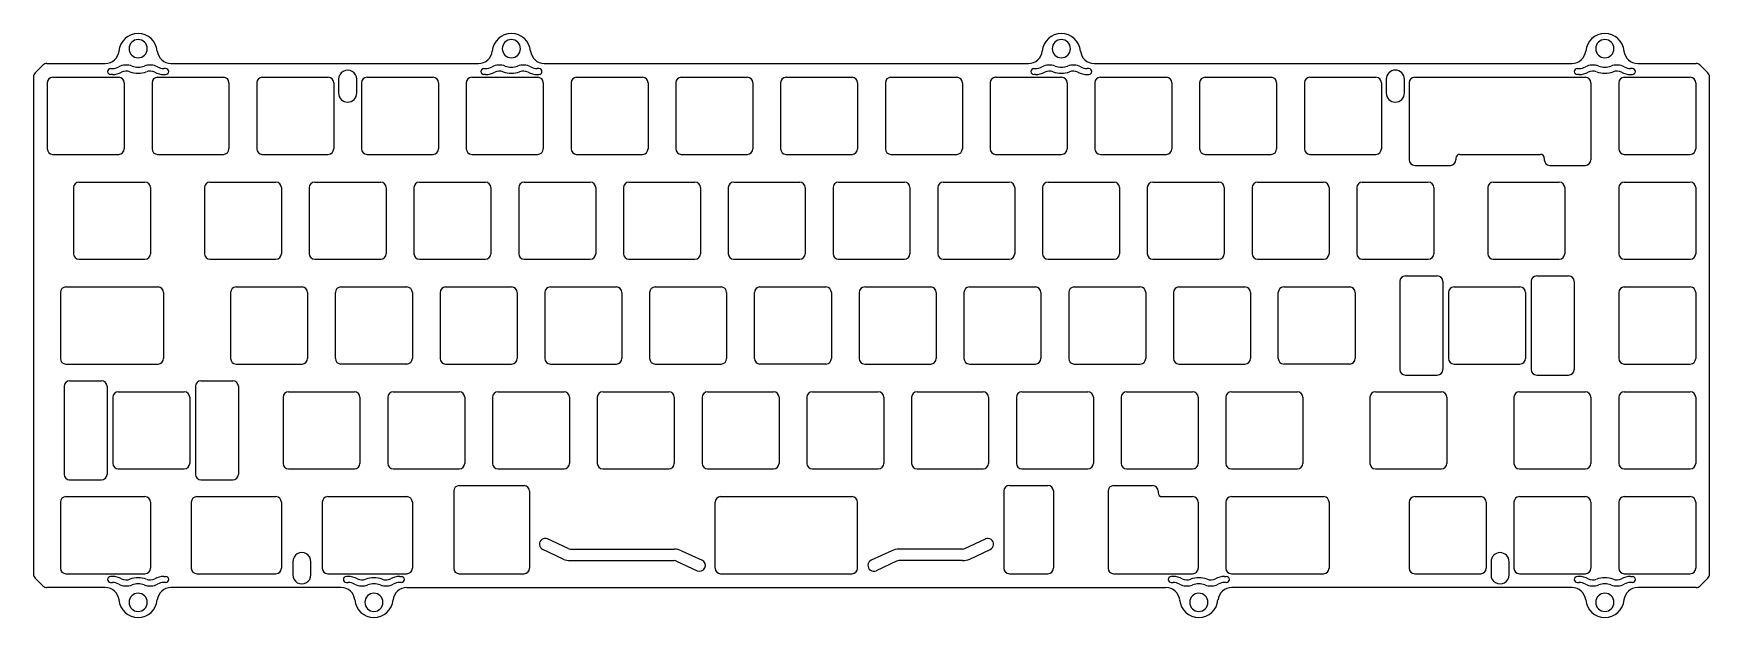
# Model space of a CAD drawing. Extents: x -152 to 152, y -53 to 53.
import ezdxf

# ---------------------------------------------------------------- set-up
doc = ezdxf.new("R2010")
doc.units = 0
doc.header["$MEASUREMENT"] = 0
doc.linetypes.add('solid', pattern=[0])
doc.layers.get('0').update_dxf_attribs({"color": 1, "linetype": 'solid'})

msp = doc.modelspace()

# ---------------------------------------------------------------- linework, layer by layer
at = {"color": 2, "linetype": 'solid'}
for p, q in [((-152.08, 45.89), (-150.67, 47.31)), ((-149.96, 47.6), (-139.32, 47.6)), ((-138.35, 46.7), (-138.04, 46.7)), ((-128.35, 46.7), (-128.66, 46.7)), ((-127.38, 47.6), (-71.45, 47.6)), ((-70.48, 46.7), (-70.16, 46.7)), ((-60.48, 46.7), (-60.79, 46.7)), ((-59.5, 47.6), (28.55, 47.6)), ((29.52, 46.7), (29.84, 46.7)), ((39.52, 46.7), (39.21, 46.7)), ((40.5, 47.6), (127.38, 47.6)), ((128.35, 46.7), (128.66, 46.7)), ((138.35, 46.7), (138.04, 46.7)), ((139.32, 47.6), (149.96, 47.6)), ((150.67, 47.31), (152.08, 45.89)), ((-152.38, 45.19), (-152.38, -45.19)), ((-149.88, 44.1), (-149.88, 32.1)), ((-148.88, 45.1), (-136.88, 45.1)), ((-138.04, 45.6), (-138.35, 45.6)), ((-135.88, 44.1), (-135.88, 32.1)), ((-130.83, 44.1), (-130.83, 32.1)), ((-129.83, 45.1), (-117.83, 45.1)), ((-128.66, 45.6), (-128.35, 45.6)), ((-116.83, 44.1), (-116.83, 32.1)), ((-111.78, 44.1), (-111.78, 32.1)), ((-110.78, 45.1), (-98.78, 45.1)), ((-97.78, 44.1), (-97.78, 32.1)), ((-96.9, 44.75), (-96.9, 42.25)), ((-93.61, 42.25), (-93.61, 44.75)), ((-92.73, 44.1), (-92.73, 32.1)), ((-91.73, 45.1), (-79.73, 45.1)), ((-78.73, 44.1), (-78.73, 32.1)), ((-73.68, 44.1), (-73.68, 32.1)), ((-72.68, 45.1), (-60.68, 45.1)), ((-70.16, 45.6), (-70.48, 45.6)), ((-60.79, 45.6), (-60.48, 45.6)), ((-59.68, 44.1), (-59.68, 32.1)), ((-54.63, 44.1), (-54.63, 32.1)), ((-53.63, 45.1), (-41.63, 45.1)), ((-40.63, 44.1), (-40.63, 32.1)), ((-35.58, 44.1), (-35.58, 32.1)), ((-34.58, 45.1), (-22.58, 45.1)), ((-21.58, 44.1), (-21.58, 32.1)), ((-16.53, 44.1), (-16.53, 32.1)), ((-15.53, 45.1), (-3.53, 45.1)), ((-2.53, 44.1), (-2.53, 32.1)), ((2.52, 44.1), (2.52, 32.1)), ((3.52, 45.1), (15.52, 45.1)), ((16.52, 44.1), (16.52, 32.1)), ((21.57, 44.1), (21.57, 32.1)), ((22.57, 45.1), (34.57, 45.1)), ((29.84, 45.6), (29.52, 45.6)), ((35.57, 44.1), (35.57, 32.1)), ((39.21, 45.6), (39.52, 45.6)), ((40.62, 44.1), (40.62, 32.1)), ((41.62, 45.1), (53.62, 45.1)), ((54.62, 44.1), (54.62, 32.1)), ((59.67, 44.1), (59.67, 32.1)), ((60.67, 45.1), (72.67, 45.1)), ((73.67, 44.1), (73.67, 32.1)), ((78.72, 44.1), (78.72, 32.1)), ((79.72, 45.1), (91.72, 45.1)), ((92.72, 44.1), (92.72, 32.1)), ((93.61, 44.75), (93.61, 42.25)), ((96.9, 42.25), (96.9, 44.75)), ((97.77, 44.1), (97.77, 30.1)), ((98.77, 45.1), (129.82, 45.1)), ((128.66, 45.6), (128.35, 45.6)), ((130.82, 44.1), (130.82, 30.1)), ((135.88, 44.1), (135.88, 32.1)), ((136.88, 45.1), (148.88, 45.1)), ((138.04, 45.6), (138.35, 45.6)), ((149.88, 44.1), (149.88, 32.1)), ((152.38, -45.19), (152.38, 45.19)), ((-148.88, 31.1), (-136.88, 31.1)), ((-129.83, 31.1), (-117.83, 31.1)), ((-110.78, 31.1), (-98.78, 31.1)), ((-91.73, 31.1), (-79.73, 31.1)), ((-72.68, 31.1), (-60.68, 31.1)), ((-53.63, 31.1), (-41.63, 31.1)), ((-34.58, 31.1), (-22.58, 31.1)), ((-15.53, 31.1), (-3.53, 31.1)), ((3.52, 31.1), (15.52, 31.1)), ((22.57, 31.1), (34.57, 31.1)), ((41.62, 31.1), (53.62, 31.1)), ((60.67, 31.1), (72.67, 31.1)), ((79.72, 31.1), (91.72, 31.1)), ((106.96, 31.1), (121.64, 31.1)), ((136.88, 31.1), (148.88, 31.1)), ((98.77, 29.1), (105.26, 29.1)), ((106.26, 30.4), (106.26, 30.1)), ((122.34, 30.4), (122.34, 30.1)), ((123.34, 29.1), (129.82, 29.1)), ((-145.11, 25.05), (-145.11, 13.05)), ((-144.11, 26.05), (-132.11, 26.05)), ((-131.11, 25.05), (-131.11, 13.05)), ((-121.3, 25.05), (-121.3, 13.05)), ((-120.3, 26.05), (-108.3, 26.05)), ((-107.3, 25.05), (-107.3, 13.05)), ((-102.25, 25.05), (-102.25, 13.05)), ((-101.25, 26.05), (-89.25, 26.05)), ((-88.25, 25.05), (-88.25, 13.05)), ((-83.2, 25.05), (-83.2, 13.05)), ((-82.2, 26.05), (-70.2, 26.05)), ((-69.2, 25.05), (-69.2, 13.05)), ((-64.15, 25.05), (-64.15, 13.05)), ((-63.15, 26.05), (-51.15, 26.05)), ((-50.15, 25.05), (-50.15, 13.05)), ((-45.1, 25.05), (-45.1, 13.05)), ((-44.1, 26.05), (-32.1, 26.05)), ((-31.1, 25.05), (-31.1, 13.05)), ((-26.05, 25.05), (-26.05, 13.05)), ((-25.05, 26.05), (-13.05, 26.05)), ((-12.05, 25.05), (-12.05, 13.05)), ((-7, 25.05), (-7, 13.05)), ((-6, 26.05), (6, 26.05)), ((7, 25.05), (7, 13.05)), ((12.05, 25.05), (12.05, 13.05)), ((13.05, 26.05), (25.05, 26.05)), ((26.05, 25.05), (26.05, 13.05)), ((31.1, 25.05), (31.1, 13.05)), ((32.1, 26.05), (44.1, 26.05)), ((45.1, 25.05), (45.1, 13.05)), ((50.15, 25.05), (50.15, 13.05)), ((51.15, 26.05), (63.15, 26.05)), ((64.15, 25.05), (64.15, 13.05)), ((69.2, 25.05), (69.2, 13.05)), ((70.2, 26.05), (82.2, 26.05)), ((83.2, 25.05), (83.2, 13.05)), ((88.25, 25.05), (88.25, 13.05)), ((89.25, 26.05), (101.25, 26.05)), ((102.25, 25.05), (102.25, 13.05)), ((112.06, 25.05), (112.06, 13.05)), ((113.06, 26.05), (125.06, 26.05)), ((126.06, 25.05), (126.06, 13.05)), ((135.88, 25.05), (135.88, 13.05)), ((136.88, 26.05), (148.88, 26.05)), ((149.88, 25.05), (149.88, 13.05)), ((-144.11, 12.05), (-132.11, 12.05)), ((-120.3, 12.05), (-108.3, 12.05)), ((-101.25, 12.05), (-89.25, 12.05)), ((-82.2, 12.05), (-70.2, 12.05)), ((-63.15, 12.05), (-51.15, 12.05)), ((-44.1, 12.05), (-32.1, 12.05)), ((-25.05, 12.05), (-13.05, 12.05)), ((-6, 12.05), (6, 12.05)), ((13.05, 12.05), (25.05, 12.05)), ((32.1, 12.05), (44.1, 12.05)), ((51.15, 12.05), (63.15, 12.05)), ((70.2, 12.05), (82.2, 12.05)), ((89.25, 12.05), (101.25, 12.05)), ((113.06, 12.05), (125.06, 12.05)), ((136.88, 12.05), (148.88, 12.05)), ((-146.49, 7), (-129.73, 7)), ((-115.54, 7), (-103.54, 7)), ((-96.49, 7), (-84.49, 7)), ((-77.44, 7), (-65.44, 7)), ((-58.39, 7), (-46.39, 7)), ((-39.34, 7), (-27.34, 7)), ((-20.29, 7), (-8.29, 7)), ((-1.24, 7), (10.76, 7)), ((17.81, 7), (29.81, 7)), ((36.86, 7), (48.86, 7)), ((55.91, 7), (67.91, 7)), ((74.96, 7), (86.96, 7)), ((96.08, 8), (96.08, -8)), ((97.08, 9), (102.88, 9)), ((103.88, 8), (103.88, -8)), ((105.92, 7), (117.92, 7)), ((119.96, 8), (119.96, -8)), ((120.96, 9), (126.76, 9)), ((127.76, 8), (127.76, -8)), ((136.88, 7), (148.88, 7)), ((-147.49, 6), (-147.49, -6)), ((-128.73, 6), (-128.73, -6)), ((-116.54, 6), (-116.54, -6)), ((-102.54, 6), (-102.54, -6)), ((-97.49, -6), (-97.49, 6)), ((-83.49, 6), (-83.49, -6)), ((-78.44, 6), (-78.44, -6)), ((-64.44, 6), (-64.44, -6)), ((-59.39, 6), (-59.39, -6)), ((-45.39, 6), (-45.39, -6)), ((-40.34, 6), (-40.34, -6)), ((-26.34, 6), (-26.34, -6)), ((-21.29, -6), (-21.29, 6)), ((-7.29, 6), (-7.29, -6)), ((-2.24, 6), (-2.24, -6)), ((11.76, 6), (11.76, -6)), ((16.81, 6), (16.81, -6)), ((30.81, 6), (30.81, -6)), ((35.86, 6), (35.86, -6)), ((49.86, 6), (49.86, -6)), ((54.91, 6), (54.91, -6)), ((68.91, 6), (68.91, -6)), ((73.96, -6), (73.96, 6)), ((87.96, 6), (87.96, -6)), ((104.92, 6), (104.92, -6)), ((118.92, 6), (118.92, -6)), ((135.88, 6), (135.88, -6)), ((149.88, 6), (149.88, -6)), ((-146.49, -7), (-129.73, -7)), ((-115.54, -7), (-103.54, -7)), ((-84.49, -7), (-96.49, -7)), ((-77.44, -7), (-65.44, -7)), ((-58.39, -7), (-46.39, -7)), ((-39.34, -7), (-27.34, -7)), ((-8.29, -7), (-20.29, -7)), ((-1.24, -7), (10.76, -7)), ((17.81, -7), (29.81, -7)), ((36.86, -7), (48.86, -7)), ((55.91, -7), (67.91, -7)), ((86.96, -7), (74.96, -7)), ((97.08, -9), (102.88, -9)), ((105.92, -7), (117.92, -7)), ((120.96, -9), (126.76, -9)), ((136.88, -7), (148.88, -7)), ((-146.81, -11.05), (-146.81, -27.05)), ((-145.81, -10.05), (-140.01, -10.05)), ((-139.01, -11.05), (-139.01, -27.05)), ((-136.97, -12.05), (-124.97, -12.05)), ((-122.93, -11.05), (-122.93, -27.05)), ((-121.93, -10.05), (-116.13, -10.05)), ((-115.13, -11.05), (-115.13, -27.05)), ((-106.01, -12.05), (-94.01, -12.05)), ((-86.96, -12.05), (-74.96, -12.05)), ((-67.91, -12.05), (-55.91, -12.05)), ((-48.86, -12.05), (-36.86, -12.05)), ((-29.81, -12.05), (-17.81, -12.05)), ((-10.76, -12.05), (1.24, -12.05)), ((8.29, -12.05), (20.29, -12.05)), ((27.34, -12.05), (39.34, -12.05)), ((46.39, -12.05), (58.39, -12.05)), ((65.44, -12.05), (77.44, -12.05)), ((91.63, -12.05), (103.63, -12.05)), ((117.82, -12.05), (129.82, -12.05)), ((136.88, -12.05), (148.88, -12.05)), ((-137.97, -13.05), (-137.97, -25.05)), ((-123.97, -13.05), (-123.97, -25.05)), ((-107.01, -13.05), (-107.01, -25.05)), ((-93.01, -13.05), (-93.01, -25.05)), ((-87.96, -13.05), (-87.96, -25.05)), ((-73.96, -13.05), (-73.96, -25.05)), ((-68.91, -13.05), (-68.91, -25.05)), ((-54.91, -13.05), (-54.91, -25.05)), ((-49.86, -13.05), (-49.86, -25.05)), ((-35.86, -13.05), (-35.86, -25.05)), ((-30.81, -13.05), (-30.81, -25.05)), ((-16.81, -13.05), (-16.81, -25.05)), ((-11.76, -13.05), (-11.76, -25.05)), ((2.24, -13.05), (2.24, -25.05)), ((7.29, -13.05), (7.29, -25.05)), ((21.29, -13.05), (21.29, -25.05)), ((26.34, -13.05), (26.34, -25.05)), ((40.34, -13.05), (40.34, -25.05)), ((45.39, -13.05), (45.39, -25.05)), ((59.39, -13.05), (59.39, -25.05)), ((64.44, -13.05), (64.44, -25.05)), ((78.44, -13.05), (78.44, -25.05)), ((90.63, -13.05), (90.63, -25.05)), ((104.63, -13.05), (104.63, -25.05)), ((116.82, -13.05), (116.82, -25.05)), ((130.82, -13.05), (130.82, -25.05)), ((135.88, -13.05), (135.88, -25.05)), ((149.88, -13.05), (149.88, -25.05)), ((-136.97, -26.05), (-124.97, -26.05)), ((-106.01, -26.05), (-94.01, -26.05)), ((-86.96, -26.05), (-74.96, -26.05)), ((-67.91, -26.05), (-55.91, -26.05)), ((-48.86, -26.05), (-36.86, -26.05)), ((-29.81, -26.05), (-17.81, -26.05)), ((-10.76, -26.05), (1.24, -26.05)), ((8.29, -26.05), (20.29, -26.05)), ((27.34, -26.05), (39.34, -26.05)), ((46.39, -26.05), (58.39, -26.05)), ((65.44, -26.05), (77.44, -26.05)), ((91.63, -26.05), (103.63, -26.05)), ((117.82, -26.05), (129.82, -26.05)), ((136.88, -26.05), (148.88, -26.05)), ((-145.81, -28.05), (-140.01, -28.05)), ((-121.93, -28.05), (-116.13, -28.05)), ((-75.97, -30.1), (-75.97, -44.1)), ((-74.97, -29.1), (-63.17, -29.1)), ((-62.17, -30.1), (-62.17, -44.1)), ((24.07, -30.06), (24.07, -44.1)), ((25.07, -29.06), (32.07, -29.06)), ((33.07, -30.06), (33.07, -44.1)), ((43.01, -30.1), (43.01, -44.1)), ((44.01, -29.1), (51.12, -29.1)), ((52.12, -30.1), (52.12, -30.4)), ((-147.49, -32.1), (-147.49, -44.1)), ((-146.49, -31.1), (-132.11, -31.1)), ((-131.11, -32.1), (-131.11, -44.1)), ((-123.68, -32.1), (-123.68, -44.1)), ((-122.68, -31.1), (-108.3, -31.1)), ((-107.3, -32.1), (-107.3, -44.1)), ((-99.87, -32.1), (-99.87, -44.1)), ((-98.87, -31.1), (-84.49, -31.1)), ((-83.49, -32.1), (-83.49, -44.1)), ((-28.43, -44.1), (-28.43, -32.1)), ((-27.43, -31.1), (-3.53, -31.1)), ((-2.53, -44.1), (-2.53, -32.1)), ((52.82, -31.1), (58.39, -31.1)), ((59.39, -32.1), (59.39, -44.1)), ((64.44, -32.1), (64.44, -44.1)), ((65.44, -31.1), (82.2, -31.1)), ((83.2, -32.1), (83.2, -44.1)), ((97.77, -32.1), (97.77, -44.1)), ((98.77, -31.1), (110.77, -31.1)), ((111.77, -32.1), (111.77, -44.1)), ((116.82, -32.1), (116.82, -44.1)), ((117.82, -31.1), (129.82, -31.1)), ((130.82, -32.1), (130.82, -44.1)), ((135.88, -32.1), (135.88, -44.1)), ((136.88, -31.1), (148.88, -31.1)), ((149.88, -32.1), (149.88, -44.1)), ((-55.17, -40.53), (-58.9, -38.79)), ((16.97, -40.53), (20.7, -38.79)), ((-56.06, -42.43), (-59.79, -40.7)), ((-54.75, -40.63), (-35.86, -40.63)), ((-34.55, -40.92), (-30.82, -42.65)), ((3.68, -40.92), (-0.05, -42.65)), ((16.55, -40.63), (4.99, -40.63)), ((17.86, -42.43), (21.59, -40.7)), ((-146.49, -45.1), (-132.11, -45.1)), ((-138.04, -45.6), (-138.35, -45.6)), ((-128.66, -45.6), (-128.35, -45.6)), ((-122.68, -45.1), (-108.3, -45.1)), ((-105.23, -42.92), (-105.23, -45.3)), ((-101.93, -45.3), (-101.93, -42.92)), ((-98.87, -45.1), (-84.49, -45.1)), ((-95.16, -45.6), (-95.48, -45.6)), ((-85.79, -45.6), (-85.48, -45.6)), ((-74.97, -45.1), (-63.17, -45.1)), ((-54.75, -42.73), (-35.86, -42.73)), ((-35.44, -42.82), (-31.71, -44.56)), ((-27.43, -45.1), (-3.53, -45.1)), ((4.57, -42.82), (0.84, -44.56)), ((16.55, -42.73), (4.99, -42.73)), ((25.07, -45.1), (32.07, -45.1)), ((44.01, -45.1), (58.39, -45.1)), ((54.84, -45.6), (54.52, -45.6)), ((64.21, -45.6), (64.52, -45.6)), ((65.44, -45.1), (82.2, -45.1)), ((98.77, -45.1), (110.77, -45.1)), ((112.65, -42.92), (112.65, -45.3)), ((115.95, -45.3), (115.95, -42.92)), ((117.82, -45.1), (129.82, -45.1)), ((128.66, -45.6), (128.35, -45.6)), ((136.88, -45.1), (148.88, -45.1)), ((138.04, -45.6), (138.35, -45.6)), ((-152.08, -45.89), (-150.67, -47.31)), ((-139.32, -47.6), (-149.96, -47.6)), ((-138.35, -46.7), (-138.04, -46.7)), ((-128.35, -46.7), (-128.66, -46.7)), ((-96.45, -47.6), (-127.38, -47.6)), ((-95.48, -46.7), (-95.16, -46.7)), ((-85.48, -46.7), (-85.79, -46.7)), ((-84.5, -47.6), (53.55, -47.6)), ((54.52, -46.7), (54.84, -46.7)), ((64.52, -46.7), (64.21, -46.7)), ((127.38, -47.6), (65.5, -47.6)), ((128.35, -46.7), (128.66, -46.7)), ((138.35, -46.7), (138.04, -46.7)), ((149.96, -47.6), (139.32, -47.6)), ((150.67, -47.31), (152.08, -45.89))]:
    msp.add_line(p, q, dxfattribs=at)
for centre, radius, start, end in [((-133.35, 49.55), 3.5, 5.2595, 174.7405), ((-133.35, 50.3), 1.65, 0, 180), ((-65.48, 49.55), 3.5, 5.2595, 174.7405), ((-65.48, 50.3), 1.65, 0, 180), ((34.52, 49.55), 3.5, 5.2595, 174.7405), ((34.52, 50.3), 1.65, 0, 180), ((133.35, 49.55), 3.5, 5.2595, 174.7405), ((133.35, 50.3), 1.65, 0, 180), ((-139.32, 50.1), 2.5, 270, 354.7405), ((-133.35, 50.3), 1.65, 180, 360), ((-127.38, 50.1), 2.5, 185.2595, 270), ((-71.45, 50.1), 2.5, 270, 354.7405), ((-65.48, 50.3), 1.65, 180, 360), ((-59.5, 50.1), 2.5, 185.2595, 270), ((28.55, 50.1), 2.5, 270, 354.7405), ((34.52, 50.3), 1.65, 180, 360), ((40.5, 50.1), 2.5, 185.2595, 270), ((127.38, 50.1), 2.5, 270, 354.7405), ((133.35, 50.3), 1.65, -180, 0), ((139.32, 50.1), 2.5, 185.2595, 270), ((-151.38, 45.19), 1, 135, 180), ((-149.96, 46.6), 1, 90, 135), ((-138.35, 46.15), 0.55, 90, 269.9046), ((-138.04, 49.2), 2.5, 270, 297.6161), ((-138.04, 49.2), 3.6, 270, 297.6161), ((-135.49, 44.33), 3, 70.0086, 117.6161), ((-135.49, 44.33), 1.9, 70.0086, 117.6161), ((-133.35, 50.2), 4.35, 250.0086, 270), ((-133.35, 50.2), 3.25, 250.0086, 270), ((-133.35, 50.2), 3.25, 270, 289.9914), ((-133.35, 50.2), 4.35, 270, 289.9914), ((-131.21, 44.33), 3, 62.3839, 109.9914), ((-131.21, 44.33), 1.9, 62.3839, 109.9914), ((-128.66, 49.2), 3.6, 242.3839, 270), ((-128.66, 49.2), 2.5, 242.3839, 270), ((-128.35, 46.15), 0.55, -89.9046, 90), ((-95.25, 44.75), 1.65, 359.9146, 540.1045), ((-70.48, 46.15), 0.55, 90, 269.9046), ((-70.16, 49.2), 2.5, 270, 297.6161), ((-70.16, 49.2), 3.6, 270, 297.6161), ((-67.61, 44.33), 3, 70.0086, 117.6161), ((-67.61, 44.33), 1.9, 70.0086, 117.6161), ((-65.48, 50.2), 4.35, 250.0086, 270), ((-65.48, 50.2), 3.25, 250.0086, 270), ((-65.48, 50.2), 3.25, 270, 289.9914), ((-65.48, 50.2), 4.35, 270, 289.9914), ((-63.34, 44.33), 3, 62.3839, 109.9914), ((-63.34, 44.33), 1.9, 62.3839, 109.9914), ((-60.79, 49.2), 3.6, 242.3839, 270), ((-60.79, 49.2), 2.5, 242.3839, 270), ((-60.48, 46.15), 0.55, -89.9046, 90), ((29.52, 46.15), 0.55, 90, 269.9046), ((29.84, 49.2), 2.5, 270, 297.6161), ((29.84, 49.2), 3.6, 270, 297.6161), ((32.39, 44.33), 3, 70.0086, 117.6161), ((32.39, 44.33), 1.9, 70.0086, 117.6161), ((34.52, 50.2), 4.35, 250.0086, 270), ((34.52, 50.2), 3.25, 250.0086, 270), ((34.52, 50.2), 3.25, 270, 289.9914), ((34.52, 50.2), 4.35, 270, 289.9914), ((36.66, 44.33), 3, 62.3839, 109.9914), ((36.66, 44.33), 1.9, 62.3839, 109.9914), ((39.21, 49.2), 3.6, 242.3839, 270), ((39.21, 49.2), 2.5, 242.3839, 270), ((39.52, 46.15), 0.55, -89.9046, 90), ((95.25, 44.75), 1.65, 0.1045, 180.0854), ((128.35, 46.15), 0.55, 90, 269.9046), ((128.66, 49.2), 2.5, 270, 297.6161), ((128.66, 49.2), 3.6, 270, 297.6161), ((131.21, 44.33), 3, 70.0086, 117.6161), ((131.21, 44.33), 1.9, 70.0086, 117.6161), ((133.35, 50.2), 4.35, 250.0086, 270), ((133.35, 50.2), 3.25, 250.0086, 270), ((133.35, 50.2), 3.25, 270, 289.9914), ((133.35, 50.2), 4.35, 270, 289.9914), ((135.49, 44.33), 3, 62.3839, 109.9914), ((135.49, 44.33), 1.9, 62.3839, 109.9914), ((138.04, 49.2), 3.6, 242.3839, 270), ((138.04, 49.2), 2.5, 242.3839, 270), ((138.35, 46.15), 0.55, -89.9046, 90), ((149.96, 46.6), 1, 45, 90), ((151.38, 45.19), 1, 360, 405), ((-148.88, 44.1), 1, 90, 180), ((-136.88, 44.1), 1, 360, 450), ((-129.83, 44.1), 1, 90, 180), ((-117.83, 44.1), 1, 0, 90), ((-110.78, 44.1), 1, 90, 180), ((-98.78, 44.1), 1, 0, 90), ((-91.73, 44.1), 1, 90, 180), ((-79.73, 44.1), 1, 0, 90), ((-72.68, 44.1), 1, 90, 180), ((-60.68, 44.1), 1, 0, 90), ((-53.63, 44.1), 1, 90, 180), ((-41.63, 44.1), 1, 0, 90), ((-34.58, 44.1), 1, 90, 180), ((-22.58, 44.1), 1, 0, 90), ((-15.53, 44.1), 1, 90, 180), ((-3.53, 44.1), 1, 0, 90), ((3.52, 44.1), 1, 90, 180), ((15.52, 44.1), 1, 0, 90), ((22.57, 44.1), 1, 90, 180), ((34.57, 44.1), 1, 0, 90), ((41.62, 44.1), 1, 90, 180), ((53.62, 44.1), 1, 0, 90), ((60.67, 44.1), 1, 90, 180), ((72.67, 44.1), 1, 0, 90), ((79.72, 44.1), 1, 90, 180), ((91.72, 44.1), 1, 0, 90), ((98.77, 44.1), 1, 90, 180), ((129.82, 44.1), 1, 0, 90), ((136.88, 44.1), 1, 90, 180), ((148.88, 44.1), 1, 0, 90), ((-95.25, 42.25), 1.65, 180.1045, 359.9146), ((95.25, 42.25), 1.65, 180.0854, 359.8955), ((-148.88, 32.1), 1, 180, 270), ((-136.88, 32.1), 1, 270, 360), ((-129.83, 32.1), 1, 180, 270), ((-117.83, 32.1), 1, 270, 360), ((-110.78, 32.1), 1, 180, 270), ((-98.78, 32.1), 1, 270, 360), ((-91.73, 32.1), 1, 180, 270), ((-79.73, 32.1), 1, 270, 360), ((-72.68, 32.1), 1, 180, 270), ((-60.68, 32.1), 1, 270, 360), ((-53.63, 32.1), 1, 180, 270), ((-41.63, 32.1), 1, 270, 360), ((-34.58, 32.1), 1, 180, 270), ((-22.58, 32.1), 1, 270, 360), ((-15.53, 32.1), 1, 180, 270), ((-3.53, 32.1), 1, 270, 360), ((3.52, 32.1), 1, 180, 270), ((15.52, 32.1), 1, 270, 360), ((22.57, 32.1), 1, 180, 270), ((34.57, 32.1), 1, 270, 360), ((41.62, 32.1), 1, 180, 270), ((53.62, 32.1), 1, 270, 360), ((60.67, 32.1), 1, 180, 270), ((72.67, 32.1), 1, 270, 360), ((79.72, 32.1), 1, 180, 270), ((91.72, 32.1), 1, 270, 360), ((106.96, 30.4), 0.7, 90, 180), ((121.64, 30.4), 0.7, 0, 90), ((136.88, 32.1), 1, 180, 270), ((148.88, 32.1), 1, 270, 360), ((98.77, 30.1), 1, 180, 270), ((105.26, 30.1), 1, 270, 360), ((123.34, 30.1), 1, 180, 270), ((129.82, 30.1), 1, 270, 360), ((-144.11, 25.05), 1, 90, 180), ((-132.11, 25.05), 1, 0, 90), ((-120.3, 25.05), 1, 90, 180), ((-108.3, 25.05), 1, 0, 90), ((-101.25, 25.05), 1, 90, 180), ((-89.25, 25.05), 1, 0, 90), ((-82.2, 25.05), 1, 90, 180), ((-70.2, 25.05), 1, 0, 90), ((-63.15, 25.05), 1, 90, 180), ((-51.15, 25.05), 1, 0, 90), ((-44.1, 25.05), 1, 90, 180), ((-32.1, 25.05), 1, 0, 90), ((-25.05, 25.05), 1, 90, 180), ((-13.05, 25.05), 1, 0, 90), ((-6, 25.05), 1, 90, 180), ((6, 25.05), 1, 0, 90), ((13.05, 25.05), 1, 90, 180), ((25.05, 25.05), 1, 0, 90), ((32.1, 25.05), 1, 90, 180), ((44.1, 25.05), 1, 0, 90), ((51.15, 25.05), 1, 90, 180), ((63.15, 25.05), 1, 0, 90), ((70.2, 25.05), 1, 90, 180), ((82.2, 25.05), 1, 0, 90), ((89.25, 25.05), 1, 90, 180), ((101.25, 25.05), 1, 0, 90), ((113.06, 25.05), 1, 90, 180), ((125.06, 25.05), 1, 0, 90), ((136.88, 25.05), 1, 90, 180), ((148.88, 25.05), 1, 0, 90), ((-144.11, 13.05), 1, 180, 270), ((-132.11, 13.05), 1, 270, 360), ((-120.3, 13.05), 1, 180, 270), ((-108.3, 13.05), 1, 270, 360), ((-101.25, 13.05), 1, 180, 270), ((-89.25, 13.05), 1, 270, 360), ((-82.2, 13.05), 1, 180, 270), ((-70.2, 13.05), 1, 270, 360), ((-63.15, 13.05), 1, 180, 270), ((-51.15, 13.05), 1, 270, 360), ((-44.1, 13.05), 1, 180, 270), ((-32.1, 13.05), 1, 270, 360), ((-25.05, 13.05), 1, 180, 270), ((-13.05, 13.05), 1, 270, 360), ((-6, 13.05), 1, 180, 270), ((6, 13.05), 1, 270, 360), ((13.05, 13.05), 1, 180, 270), ((25.05, 13.05), 1, 270, 360), ((32.1, 13.05), 1, 180, 270), ((44.1, 13.05), 1, 270, 360), ((51.15, 13.05), 1, 180, 270), ((63.15, 13.05), 1, 270, 360), ((70.2, 13.05), 1, 180, 270), ((82.2, 13.05), 1, 270, 360), ((89.25, 13.05), 1, 180, 270), ((101.25, 13.05), 1, 270, 360), ((113.06, 13.05), 1, 180, 270), ((125.06, 13.05), 1, 270, 360), ((136.88, 13.05), 1, 180, 270), ((148.88, 13.05), 1, 270, 360), ((-146.49, 6), 1, 90, 180), ((-129.73, 6), 1, 0, 90), ((-115.54, 6), 1, 90, 180), ((-103.54, 6), 1, 0, 90), ((-96.49, 6), 1, 90, 180), ((-84.49, 6), 1, 360, 450), ((-77.44, 6), 1, 90, 180), ((-65.44, 6), 1, 0, 90), ((-58.39, 6), 1, 90, 180), ((-46.39, 6), 1, 0, 90), ((-39.34, 6), 1, 90, 180), ((-27.34, 6), 1, 0, 90), ((-20.29, 6), 1, 90, 180), ((-8.29, 6), 1, 360, 450), ((-1.24, 6), 1, 90, 180), ((10.76, 6), 1, 0, 90), ((17.81, 6), 1, 90, 180), ((29.81, 6), 1, 0, 90), ((36.86, 6), 1, 90, 180), ((48.86, 6), 1, 0, 90), ((55.91, 6), 1, 90, 180), ((67.91, 6), 1, 0, 90), ((74.96, 6), 1, 90, 180), ((86.96, 6), 1, 360, 450), ((97.08, 8), 1, 90, 180), ((102.88, 8), 1, 0, 90), ((105.92, 6), 1, 90, 180), ((117.92, 6), 1, 0, 90), ((120.96, 8), 1, 90, 180), ((126.76, 8), 1, 0, 90), ((136.88, 6), 1, 90, 180), ((148.88, 6), 1, 0, 90), ((-146.49, -6), 1, 180, 270), ((-129.73, -6), 1, 270, 360), ((-115.54, -6), 1, 180, 270), ((-103.54, -6), 1, 270, 360), ((-96.49, -6), 1, 180, 270), ((-84.49, -6), 1, 270, 360), ((-77.44, -6), 1, 180, 270), ((-65.44, -6), 1, 270, 360), ((-58.39, -6), 1, 180, 270), ((-46.39, -6), 1, 270, 360), ((-39.34, -6), 1, 180, 270), ((-27.34, -6), 1, 270, 360), ((-20.29, -6), 1, 180, 270), ((-8.29, -6), 1, 270, 360), ((-1.24, -6), 1, 180, 270), ((10.76, -6), 1, 270, 360), ((17.81, -6), 1, 180, 270), ((29.81, -6), 1, 270, 360), ((36.86, -6), 1, 180, 270), ((48.86, -6), 1, 270, 360), ((55.91, -6), 1, 180, 270), ((67.91, -6), 1, 270, 360), ((74.96, -6), 1, 180, 270), ((86.96, -6), 1, 270, 360), ((105.92, -6), 1, 180, 270), ((117.92, -6), 1, 270, 360), ((136.88, -6), 1, 180, 270), ((148.88, -6), 1, 270, 360), ((97.08, -8), 1, 180, 270), ((102.88, -8), 1, 270, 360), ((120.96, -8), 1, 180, 270), ((126.76, -8), 1, 270, 360), ((-145.81, -11.05), 1, 90, 180), ((-140.01, -11.05), 1, 360, 450), ((-136.97, -13.05), 1, 90, 180), ((-124.97, -13.05), 1, 0, 90), ((-121.93, -11.05), 1, 90, 180), ((-116.13, -11.05), 1, 360, 450), ((-106.01, -13.05), 1, 90, 180), ((-94.01, -13.05), 1, 0, 90), ((-86.96, -13.05), 1, 90, 180), ((-74.96, -13.05), 1, 0, 90), ((-67.91, -13.05), 1, 90, 180), ((-55.91, -13.05), 1, 0, 90), ((-48.86, -13.05), 1, 90, 180), ((-36.86, -13.05), 1, 0, 90), ((-29.81, -13.05), 1, 90, 180), ((-17.81, -13.05), 1, 0, 90), ((-10.76, -13.05), 1, 90, 180), ((1.24, -13.05), 1, 0, 90), ((8.29, -13.05), 1, 90, 180), ((20.29, -13.05), 1, 0, 90), ((27.34, -13.05), 1, 90, 180), ((39.34, -13.05), 1, 0, 90), ((46.39, -13.05), 1, 90, 180), ((58.39, -13.05), 1, 0, 90), ((65.44, -13.05), 1, 90, 180), ((77.44, -13.05), 1, 0, 90), ((91.63, -13.05), 1, 90, 180), ((103.63, -13.05), 1, 0, 90), ((117.82, -13.05), 1, 90, 180), ((129.82, -13.05), 1, 0, 90), ((136.88, -13.05), 1, 90, 180), ((148.88, -13.05), 1, 0, 90), ((-145.81, -27.05), 1, 180, 270), ((-140.01, -27.05), 1, 270, 360), ((-136.97, -25.05), 1, 180, 270), ((-124.97, -25.05), 1, 270, 360), ((-121.93, -27.05), 1, 180, 270), ((-116.13, -27.05), 1, 270, 360), ((-106.01, -25.05), 1, 180, 270), ((-94.01, -25.05), 1, 270, 360), ((-86.96, -25.05), 1, 180, 270), ((-74.96, -25.05), 1, 270, 360), ((-67.91, -25.05), 1, 180, 270), ((-55.91, -25.05), 1, 270, 360), ((-48.86, -25.05), 1, 180, 270), ((-36.86, -25.05), 1, 270, 360), ((-29.81, -25.05), 1, 180, 270), ((-17.81, -25.05), 1, 270, 360), ((-10.76, -25.05), 1, 180, 270), ((1.24, -25.05), 1, 270, 360), ((8.29, -25.05), 1, 180, 270), ((20.29, -25.05), 1, 270, 360), ((27.34, -25.05), 1, 180, 270), ((39.34, -25.05), 1, 270, 360), ((46.39, -25.05), 1, 180, 270), ((58.39, -25.05), 1, 270, 360), ((65.44, -25.05), 1, 180, 270), ((77.44, -25.05), 1, 270, 360), ((91.63, -25.05), 1, 180, 270), ((103.63, -25.05), 1, 270, 360), ((117.82, -25.05), 1, 180, 270), ((129.82, -25.05), 1, 270, 360), ((136.88, -25.05), 1, 180, 270), ((148.88, -25.05), 1, 270, 360), ((-74.97, -30.1), 1, 90, 180), ((-63.17, -30.1), 1, 360, 450), ((25.07, -30.06), 1, 90, 180), ((32.07, -30.06), 1, 0, 90), ((44.01, -30.1), 1, 90, 180), ((51.12, -30.1), 1, 0, 90), ((52.82, -30.4), 0.7, 180, 270), ((-146.49, -32.1), 1, 90, 180), ((-132.11, -32.1), 1, 0, 90), ((-122.68, -32.1), 1, 90, 180), ((-108.3, -32.1), 1, 0, 90), ((-98.87, -32.1), 1, 90, 180), ((-84.49, -32.1), 1, 0, 90), ((-27.43, -32.1), 1, 90, 180), ((-3.53, -32.1), 1, 0, 90), ((58.39, -32.1), 1, 0, 90), ((65.44, -32.1), 1, 90, 180), ((82.2, -32.1), 1, 0, 90), ((98.77, -32.1), 1, 90, 180), ((110.77, -32.1), 1, 0, 90), ((117.82, -32.1), 1, 90, 180), ((129.82, -32.1), 1, 0, 90), ((136.88, -32.1), 1, 90, 180), ((148.88, -32.1), 1, 0, 90), ((-59.34, -39.74), 1.05, 64.9999, 245.0001), ((21.15, -39.74), 1.05, -65.0001, 115.0001), ((-103.58, -42.92), 1.65, 359.9449, 540), ((-54.75, -39.63), 3.1, 245, 270), ((-54.75, -39.63), 1, 245, 270), ((-35.86, -43.73), 3.1, 65, 90), ((-31.26, -43.61), 1.05, 245, 425), ((0.4, -43.61), 1.05, 115, 295), ((4.99, -43.73), 3.1, 90, 115), ((16.55, -39.63), 1, 270, 295), ((16.55, -39.63), 3.1, 270, 295), ((114.3, -42.92), 1.65, 360, 539.9449), ((-151.38, -45.19), 1, 180, 225), ((-146.49, -44.1), 1, 180, 270), ((-138.35, -46.15), 0.55, 90.0954, 270), ((-138.04, -49.2), 3.6, 62.3839, 90), ((-132.11, -44.1), 1, 270, 360), ((-128.66, -49.2), 3.6, 90, 117.6161), ((-128.35, -46.15), 0.55, 270, 449.9046), ((-122.68, -44.1), 1, 180, 270), ((-108.3, -44.1), 1, 270, 360), ((-103.58, -45.3), 1.65, 180, 360.0551), ((-98.87, -44.1), 1, 180, 270), ((-95.48, -46.15), 0.55, 90.0954, 270), ((-95.16, -49.2), 3.6, 62.3839, 90), ((-85.79, -49.2), 3.6, 90, 117.6161), ((-85.48, -46.15), 0.55, 270, 449.9046), ((-84.49, -44.1), 1, 270, 360), ((-74.97, -44.1), 1, 180, 270), ((-63.17, -44.1), 1, 270, 360), ((-35.86, -43.73), 1, 65, 90), ((-27.43, -44.1), 1, 180, 270), ((-3.53, -44.1), 1, 270, 360), ((4.99, -43.73), 1, 90, 115), ((25.07, -44.1), 1, 180, 270), ((32.07, -44.1), 1, 270, 360), ((44.01, -44.1), 1, 180, 270), ((54.52, -46.15), 0.55, 90.0954, 270), ((54.84, -49.2), 3.6, 62.3839, 90), ((58.39, -44.1), 1, 269.9999, 360), ((64.21, -49.2), 3.6, 90, 117.6161), ((65.44, -44.1), 1, 180, 270), ((64.52, -46.15), 0.55, 270, 449.9046), ((82.2, -44.1), 1, 270, 360), ((98.77, -44.1), 1, 180, 270), ((110.77, -44.1), 1, 270, 360), ((114.3, -45.3), 1.65, 179.9449, 360), ((117.82, -44.1), 1, 180, 270), ((128.35, -46.15), 0.55, 90.0954, 270), ((128.66, -49.2), 3.6, 62.3839, 90), ((129.82, -44.1), 1, 270, 360), ((136.88, -44.1), 1, 180, 270), ((138.04, -49.2), 3.6, 90, 117.6161), ((138.35, -46.15), 0.55, 270, 449.9046), ((148.88, -44.1), 1, 270, 360), ((151.38, -45.19), 1, 315, 360), ((-149.96, -46.6), 1, 225, 270), ((-139.32, -50.1), 2.5, 5.2595, 90), ((-138.04, -49.2), 2.5, 62.3839, 90), ((-135.49, -44.33), 3, 242.3839, 289.9914), ((-135.49, -44.33), 1.9, 242.3839, 289.9914), ((-133.35, -50.3), 1.65, 0, 180), ((-133.35, -50.2), 4.35, 90, 109.9914), ((-133.35, -50.2), 3.25, 90, 109.9914), ((-133.35, -50.2), 4.35, 70.0086, 90), ((-133.35, -50.2), 3.25, 70.0086, 90), ((-131.21, -44.33), 3, 250.0086, 297.6161), ((-131.21, -44.33), 1.9, 250.0086, 297.6161), ((-127.38, -50.1), 2.5, 90, 174.7405), ((-128.66, -49.2), 2.5, 90, 117.6161), ((-96.45, -50.1), 2.5, 5.2595, 90), ((-95.16, -49.2), 2.5, 62.3839, 90), ((-92.61, -44.33), 3, 242.3839, 289.9914), ((-92.61, -44.33), 1.9, 242.3839, 289.9914), ((-90.48, -50.3), 1.65, 0, 180), ((-90.48, -50.2), 4.35, 90, 109.9914), ((-90.48, -50.2), 3.25, 90, 109.9914), ((-90.48, -50.2), 4.35, 70.0086, 90), ((-90.48, -50.2), 3.25, 70.0086, 90), ((-88.34, -44.33), 3, 250.0086, 297.6161), ((-88.34, -44.33), 1.9, 250.0086, 297.6161), ((-84.5, -50.1), 2.5, 90, 174.7405), ((-85.79, -49.2), 2.5, 90, 117.6161), ((53.55, -50.1), 2.5, 5.2595, 90), ((54.84, -49.2), 2.5, 62.3839, 90), ((57.39, -44.33), 3, 242.3839, 289.9914), ((57.39, -44.33), 1.9, 242.3839, 289.9914), ((59.52, -50.3), 1.65, 360, 540), ((59.52, -50.2), 4.35, 90, 109.9914), ((59.52, -50.2), 3.25, 90, 109.9914), ((59.52, -50.2), 4.35, 70.0086, 90), ((59.52, -50.2), 3.25, 70.0086, 90), ((61.66, -44.33), 3, 250.0086, 297.6161), ((61.66, -44.33), 1.9, 250.0086, 297.6161), ((65.5, -50.1), 2.5, 90, 174.7405), ((64.21, -49.2), 2.5, 90, 117.6161), ((127.38, -50.1), 2.5, 5.2595, 90), ((128.66, -49.2), 2.5, 62.3839, 90), ((131.21, -44.33), 3, 242.3839, 289.9914), ((131.21, -44.33), 1.9, 242.3839, 289.9914), ((133.35, -50.3), 1.65, 360, 540), ((133.35, -50.2), 4.35, 90, 109.9914), ((133.35, -50.2), 3.25, 90, 109.9914), ((133.35, -50.2), 4.35, 70.0086, 90), ((133.35, -50.2), 3.25, 70.0086, 90), ((135.49, -44.33), 3, 250.0086, 297.6161), ((135.49, -44.33), 1.9, 250.0086, 297.6161), ((139.32, -50.1), 2.5, 90, 174.7405), ((138.04, -49.2), 2.5, 90, 117.6161), ((149.96, -46.6), 1, 270, 315), ((-133.35, -49.55), 3.5, 185.2595, 354.7405), ((-133.35, -50.3), 1.65, -180, 0), ((-90.48, -49.55), 3.5, 185.2595, 354.7405), ((-90.48, -50.3), 1.65, -180, 0), ((59.52, -49.55), 3.5, 185.2595, 354.7405), ((59.52, -50.3), 1.65, 180, 360), ((133.35, -49.55), 3.5, 185.2595, 354.7405), ((133.35, -50.3), 1.65, 180, 360)]:
    msp.add_arc(centre, radius, start, end, dxfattribs=at)

doc.saveas('drawing.dxf')
